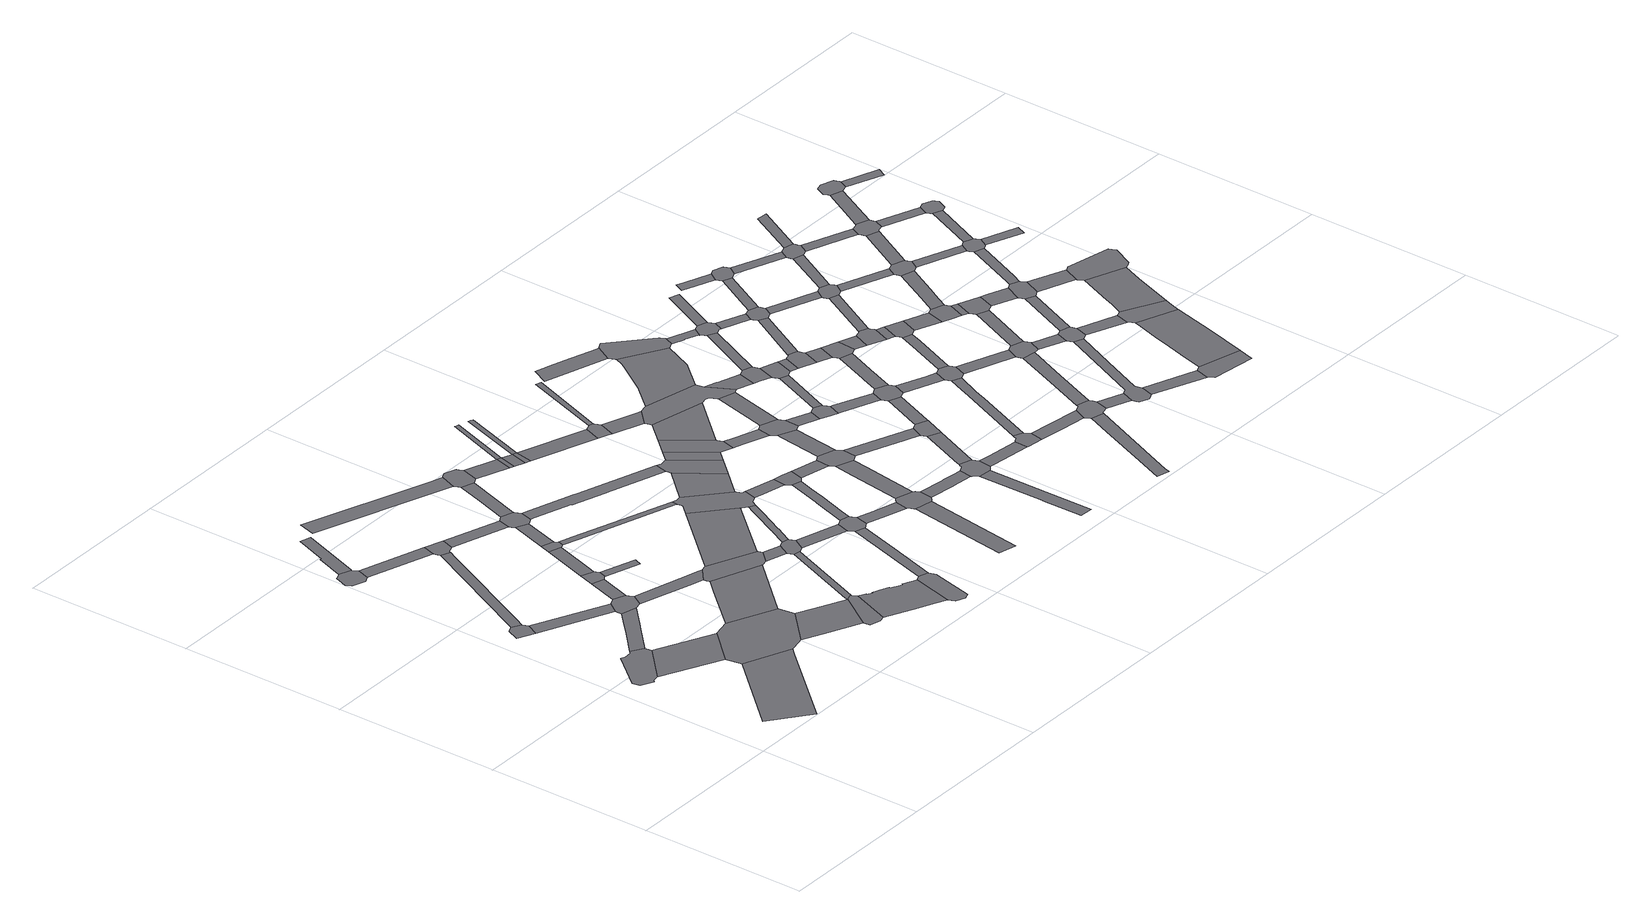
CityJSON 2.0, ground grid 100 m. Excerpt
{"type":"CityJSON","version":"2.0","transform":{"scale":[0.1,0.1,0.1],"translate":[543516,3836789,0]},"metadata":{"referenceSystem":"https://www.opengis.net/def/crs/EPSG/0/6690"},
"CityObjects":{
"road1":{"type":"Road","geometry":[{"type":"MultiSurface","lod":"1","boundaries":[[[0,1,2,3,4,5,6,7,8,9,10,11,12]]]}]},
"road2":{"type":"Road","attributes":{"function":"2","RoadStructureAttribute.sectionType":"1"},"geometry":[{"type":"MultiSurface","lod":"1","boundaries":[[[13,14,15,16,17]]]}]},
"road3":{"type":"Road","geometry":[{"type":"MultiSurface","lod":"1","boundaries":[[[18,19,20,21,22,23,24,25,26]]]}]},
"road4":{"type":"Road","attributes":{"RoadStructureAttribute.sectionType":"1"},"geometry":[{"type":"MultiSurface","lod":"1","boundaries":[[[11,10,27,28]]]}]},
"road5":{"type":"Road","geometry":[{"type":"MultiSurface","lod":"1","boundaries":[[[29,30,31,32,33,34,35,36,37,38,39,40]]]}]},
"road6":{"type":"Road","attributes":{"RoadStructureAttribute.sectionType":"1"},"geometry":[{"type":"MultiSurface","lod":"1","boundaries":[[[41,42,43,0,12,44,45,46]]]}]},
"road7":{"type":"Road","attributes":{"RoadStructureAttribute.sectionType":"1"},"geometry":[{"type":"MultiSurface","lod":"1","boundaries":[[[24,23,47,48]]]}]},
"road8":{"type":"Road","attributes":{"RoadStructureAttribute.sectionType":"1"},"geometry":[{"type":"MultiSurface","lod":"1","boundaries":[[[49,50,18,26,51,52,53,54]]]}]},
"road9":{"type":"Road","attributes":{"RoadStructureAttribute.sectionType":"1"},"geometry":[{"type":"MultiSurface","lod":"1","boundaries":[[[55,56,57,29,40,58,59]]]}]},
"road10":{"type":"Road","geometry":[{"type":"MultiSurface","lod":"1","boundaries":[[[60,28,27,61,13,17,62,63,64,65,66]]]}]},
"road11":{"type":"Road","attributes":{"RoadStructureAttribute.sectionType":"1"},"geometry":[{"type":"MultiSurface","lod":"1","boundaries":[[[39,38,67,68]]]}]},
"road12":{"type":"Road","geometry":[{"type":"MultiSurface","lod":"1","boundaries":[[[69,70,48,47,71,41,46,72,73,74,75,76,77]]]}]},
"road13":{"type":"Road","attributes":{"RoadStructureAttribute.sectionType":"1"},"geometry":[{"type":"MultiSurface","lod":"1","boundaries":[[[78,69,77,79]]]}]},
"road14":{"type":"Road","geometry":[{"type":"MultiSurface","lod":"1","boundaries":[[[68,67,80,81,49,54,82,83,84,85,86]]]}]},
"road15":{"type":"Road","geometry":[{"type":"MultiSurface","lod":"1","boundaries":[[[87,78,79,88,89,90,91,92,93,94,95,96]]]}]},
"road16":{"type":"Road","attributes":{"RoadStructureAttribute.sectionType":"1"},"geometry":[{"type":"MultiSurface","lod":"1","boundaries":[[[97,64,63,98,99,100]]]}]},
"road17":{"type":"Road","attributes":{"RoadStructureAttribute.sectionType":"1"},"geometry":[{"type":"MultiSurface","lod":"1","boundaries":[[[101,102,74,73,103,104,105]]]}]},
"road18":{"type":"Road","attributes":{"RoadStructureAttribute.sectionType":"1"},"geometry":[{"type":"MultiSurface","lod":"1","boundaries":[[[106,87,96,107,108]]]}]},
"road19":{"type":"Road","attributes":{"function":"2","RoadStructureAttribute.sectionType":"1"},"geometry":[{"type":"MultiSurface","lod":"1","boundaries":[[[109,110,111,60,66,112,113,114]]]}]},
"road20":{"type":"Road","attributes":{"RoadStructureAttribute.sectionType":"1"},"geometry":[{"type":"MultiSurface","lod":"1","boundaries":[[[115,116,117,118,119,120,93,92]]]}]},
"road21":{"type":"Road","geometry":[{"type":"MultiSurface","lod":"1","boundaries":[[[121,122,100,99,123,124,125,126,127]]]}]},
"road22":{"type":"Road","attributes":{"RoadStructureAttribute.sectionType":"1"},"geometry":[{"type":"MultiSurface","lod":"1","boundaries":[[[86,85,128,129,130,131,132]]]}]},
"road23":{"type":"Road","geometry":[{"type":"MultiSurface","lod":"1","boundaries":[[[133,106,108,134,135,136,137,138,139]]]}]},
"road24":{"type":"Road","attributes":{"RoadStructureAttribute.sectionType":"1"},"geometry":[{"type":"MultiSurface","lod":"1","boundaries":[[[140,141,142,143,144,145]]]}]},
"road25":{"type":"Road","attributes":{"RoadStructureAttribute.sectionType":"1"},"geometry":[{"type":"MultiSurface","lod":"1","boundaries":[[[146,147,133,139,148]]]}]},
"road26":{"type":"Road","geometry":[{"type":"MultiSurface","lod":"1","boundaries":[[[149,150,105,104,151,152,109,114,153,154,155]]]}]},
"road27":{"type":"Road","attributes":{"RoadStructureAttribute.sectionType":"1"},"geometry":[{"type":"MultiSurface","lod":"1","boundaries":[[[156,157,158,159,160,161,162,163,164,165,166,127,126,167,168,169,170]]]}]},
"road28":{"type":"Road","geometry":[{"type":"MultiSurface","lod":"1","boundaries":[[[171,172,173,132,131,174,146,148,175,176,177,178,179]]]}]},
"road29":{"type":"Road","attributes":{"RoadStructureAttribute.sectionType":"1"},"geometry":[{"type":"MultiSurface","lod":"1","boundaries":[[[180,181,100,122,182,183]]]}]},
"road30":{"type":"Road","attributes":{"RoadStructureAttribute.sectionType":"1"},"geometry":[{"type":"MultiSurface","lod":"1","boundaries":[[[184,185,186,171,179,187,188]]]}]},
"road31":{"type":"Road","geometry":[{"type":"MultiSurface","lod":"1","boundaries":[[[189,170,169,190,191,192,193,194,195,196]]]}]},
"road32":{"type":"Road","attributes":{"RoadStructureAttribute.sectionType":"1"},"geometry":[{"type":"MultiSurface","lod":"1","boundaries":[[[154,153,197,198]]]}]},
"road33":{"type":"Road","attributes":{"RoadStructureAttribute.sectionType":"1"},"geometry":[{"type":"MultiSurface","lod":"1","boundaries":[[[199,136,135,200,201,202,203]]]}]},
"road34":{"type":"Road","attributes":{"function":"2","RoadStructureAttribute.sectionType":"1"},"geometry":[{"type":"MultiSurface","lod":"1","boundaries":[[[204,149,155,205,206,207]]]}]},
"road35":{"type":"Road","geometry":[{"type":"MultiSurface","lod":"1","boundaries":[[[208,198,197,180,183,209,210,211]]]}]},
"road36":{"type":"Road","geometry":[{"type":"MultiSurface","lod":"1","boundaries":[[[212,213,145,144,214,184,188,215,216,217,218,219]]]}]},
"road37":{"type":"Road","attributes":{"RoadStructureAttribute.sectionType":"1"},"geometry":[{"type":"MultiSurface","lod":"1","boundaries":[[[220,189,196,221,222,223]]]}]},
"road38":{"type":"Road","attributes":{"RoadStructureAttribute.sectionType":"1"},"geometry":[{"type":"MultiSurface","lod":"1","boundaries":[[[224,225,226,178,177,227,228,229,230,231,232,233,234,235,236,237]]]}]},
"road39":{"type":"Road","attributes":{"RoadStructureAttribute.sectionType":"1"},"geometry":[{"type":"MultiSurface","lod":"1","boundaries":[[[210,209,238,239,240]]]}]},
"road40":{"type":"Road","attributes":{"RoadStructureAttribute.sectionType":"1"},"geometry":[{"type":"MultiSurface","lod":"1","boundaries":[[[241,242,217,216,243,244]]]}]},
"road41":{"type":"Road","attributes":{"RoadStructureAttribute.sectionType":"1"},"geometry":[{"type":"MultiSurface","lod":"1","boundaries":[[[245,246,247,248,249,250,251,208,211,252,253,254,255,256]]]}]},
"road42":{"type":"Road","geometry":[{"type":"MultiSurface","lod":"1","boundaries":[[[244,243,257,258]]]}]},
"road43":{"type":"Road","geometry":[{"type":"MultiSurface","lod":"1","boundaries":[[[259,260,203,202,261,262,204,207,263,245,256,264,265,266,267,268,269,270]]]}]},
"road44":{"type":"Road","attributes":{"RoadStructureAttribute.sectionType":"1"},"geometry":[{"type":"MultiSurface","lod":"1","boundaries":[[[271,272,258,257,273,274]]]}]},
"road45":{"type":"Road","geometry":[{"type":"MultiSurface","lod":"1","boundaries":[[[275,276,277,240,239,278,220,223,279,280,281,282,283]]]}]},
"road46":{"type":"Road","geometry":[{"type":"MultiSurface","lod":"1","boundaries":[[[274,273,284,285]]]}]},
"road47":{"type":"Road","attributes":{"RoadStructureAttribute.sectionType":"1"},"geometry":[{"type":"MultiSurface","lod":"1","boundaries":[[[286,287,288,244,258]]]}]},
"road48":{"type":"Road","attributes":{"function":"2","RoadStructureAttribute.sectionType":"1"},"geometry":[{"type":"MultiSurface","lod":"1","boundaries":[[[289,270,269,290]]]}]},
"road49":{"type":"Road","attributes":{"RoadStructureAttribute.sectionType":"1"},"geometry":[{"type":"MultiSurface","lod":"1","boundaries":[[[291,281,280,292,293,294]]]}]},
"road50":{"type":"Road","attributes":{"RoadStructureAttribute.sectionType":"1"},"geometry":[{"type":"MultiSurface","lod":"1","boundaries":[[[295,296,297,274,285]]]}]},
"road51":{"type":"Road","attributes":{"RoadStructureAttribute.sectionType":"1"},"geometry":[{"type":"MultiSurface","lod":"1","boundaries":[[[298,299,300,275,283,301,302,303,304]]]}]},
"road52":{"type":"Road","attributes":{"RoadStructureAttribute.sectionType":"1"},"geometry":[{"type":"MultiSurface","lod":"1","boundaries":[[[266,265,305,306,307,308,309]]]}]},
"road53":{"type":"Road","attributes":{"RoadStructureAttribute.sectionType":"1"},"geometry":[{"type":"MultiSurface","lod":"1","boundaries":[[[310,311,312,313,314]]]}]},
"road54":{"type":"Road","attributes":{"RoadStructureAttribute.sectionType":"1"},"geometry":[{"type":"MultiSurface","lod":"1","boundaries":[[[285,284,315,316,317]]]}]},
"road55":{"type":"Road","geometry":[{"type":"MultiSurface","lod":"1","boundaries":[[[318,319,320,237,236,321,322,289,290,323,324]]]}]},
"road56":{"type":"Road","geometry":[{"type":"MultiSurface","lod":"1","boundaries":[[[325,309,308,326,327,298,304,328,329,330]]]}]},
"road57":{"type":"Road","geometry":[{"type":"MultiSurface","lod":"1","boundaries":[[[331,332,294,293,333,334,310,314,335,336,337,338,339,340,341]]]}]},
"road58":{"type":"Road","attributes":{"RoadStructureAttribute.sectionType":"1"},"geometry":[{"type":"MultiSurface","lod":"1","boundaries":[[[342,324,323,343]]]}]},
"road59":{"type":"Road","geometry":[{"type":"MultiSurface","lod":"1","boundaries":[[[344,345,346,317,316,347,348,349,350,351,352,353]]]}]},
"road60":{"type":"Road","geometry":[{"type":"MultiSurface","lod":"1","boundaries":[[[354,342,343,355,356,357,358,359]]]}]},
"road61":{"type":"Road","attributes":{"RoadStructureAttribute.sectionType":"1"},"geometry":[{"type":"MultiSurface","lod":"1","boundaries":[[[330,329,360,361]]]}]},
"road62":{"type":"Road","attributes":{"RoadStructureAttribute.sectionType":"1"},"geometry":[{"type":"MultiSurface","lod":"1","boundaries":[[[362,363,331,341,364,365]]]}]},
"road63":{"type":"Road","attributes":{"RoadStructureAttribute.sectionType":"1"},"geometry":[{"type":"MultiSurface","lod":"1","boundaries":[[[366,350,349,367,368]]]}]},
"road64":{"type":"Road","attributes":{"RoadStructureAttribute.sectionType":"1"},"geometry":[{"type":"MultiSurface","lod":"1","boundaries":[[[369,370,371,338,337,372,373,374,375]]]}]},
"road65":{"type":"Road","geometry":[{"type":"MultiSurface","lod":"1","boundaries":[[[376,377,378,361,360,362,365,379,380,381,382,383,384,385]]]}]},
"road66":{"type":"Road","attributes":{"RoadStructureAttribute.sectionType":"1"},"geometry":[{"type":"MultiSurface","lod":"1","boundaries":[[[386,344,353,387]]]}]},
"road67":{"type":"Road","attributes":{"RoadStructureAttribute.sectionType":"1"},"geometry":[{"type":"MultiSurface","lod":"1","boundaries":[[[388,357,356,389,390,391]]]}]},
"road68":{"type":"Road","attributes":{"function":"2","RoadStructureAttribute.sectionType":"1"},"geometry":[{"type":"MultiSurface","lod":"1","boundaries":[[[392,354,359,393]]]}]},
"road69":{"type":"Road","attributes":{"RoadStructureAttribute.sectionType":"1"},"geometry":[{"type":"MultiSurface","lod":"1","boundaries":[[[394,395,396,397,398,399,400,401]]]}]},
"road70":{"type":"Road","attributes":{"RoadStructureAttribute.sectionType":"1"},"geometry":[{"type":"MultiSurface","lod":"1","boundaries":[[[402,403,376,385,404]]]}]},
"road71":{"type":"Road","geometry":[{"type":"MultiSurface","lod":"1","boundaries":[[[405,406,407,375,374,408,409,394,401,410,411,412,413]]]}]},
"road72":{"type":"Road","geometry":[{"type":"MultiSurface","lod":"1","boundaries":[[[414,415,416,391,390,417,418,402,404,419,420,421,422,423,424,425]]]}]},
"road73":{"type":"Road","geometry":[{"type":"MultiSurface","lod":"1","boundaries":[[[426,427,368,367,428,429,392,393,430,431,432,433,434,435,436,437,438,439,440,441]]]}]},
"road74":{"type":"Road","attributes":{"RoadStructureAttribute.sectionType":"1"},"geometry":[{"type":"MultiSurface","lod":"1","boundaries":[[[382,381,442,443,444]]]}]},
"road75":{"type":"Road","attributes":{"RoadStructureAttribute.sectionType":"1"},"geometry":[{"type":"MultiSurface","lod":"1","boundaries":[[[433,445,414,425,434]]]}]},
"road76":{"type":"Road","attributes":{"RoadStructureAttribute.sectionType":"1"},"geometry":[{"type":"MultiSurface","lod":"1","boundaries":[[[446,447,405,413,448,449]]]}]},
"road77":{"type":"Road","attributes":{"RoadStructureAttribute.sectionType":"1"},"geometry":[{"type":"MultiSurface","lod":"1","boundaries":[[[422,421,450,451]]]}]},
"road78":{"type":"Road","attributes":{"RoadStructureAttribute.sectionType":"1"},"geometry":[{"type":"MultiSurface","lod":"1","boundaries":[[[452,412,411,453,454,455]]]}]},
"road79":{"type":"Road","attributes":{"RoadStructureAttribute.sectionType":"1"},"geometry":[{"type":"MultiSurface","lod":"1","boundaries":[[[456,457,458,459,460,461,462]]]}]},
"road80":{"type":"Road","geometry":[{"type":"MultiSurface","lod":"1","boundaries":[[[463,451,450,464,465,466,467,468,469]]]}]},
"road81":{"type":"Road","geometry":[{"type":"MultiSurface","lod":"1","boundaries":[[[470,471,444,443,446,449,472,473,474]]]}]},
"road82":{"type":"Road","attributes":{"function":"2","RoadStructureAttribute.sectionType":"1"},"geometry":[{"type":"MultiSurface","lod":"1","boundaries":[[[475,476,477,478,479,426,441,480,481,482,483,484]]]}]},
"road83":{"type":"Road","geometry":[{"type":"MultiSurface","lod":"1","boundaries":[[[485,486,438,437,487,488]]]}]},
"road84":{"type":"Road","geometry":[{"type":"MultiSurface","lod":"1","boundaries":[[[489,490,491,492,455,454,493,494,495,496,497,498]]]}]},
"road85":{"type":"Road","attributes":{"RoadStructureAttribute.sectionType":"1"},"geometry":[{"type":"MultiSurface","lod":"1","boundaries":[[[499,466,465,500,501,502]]]}]},
"road86":{"type":"Road","attributes":{"RoadStructureAttribute.sectionType":"1"},"geometry":[{"type":"MultiSurface","lod":"1","boundaries":[[[503,463,469,504]]]}]},
"road87":{"type":"Road","attributes":{"RoadStructureAttribute.sectionType":"1"},"geometry":[{"type":"MultiSurface","lod":"1","boundaries":[[[505,506,470,474,507,508]]]}]},
"road88":{"type":"Road","geometry":[{"type":"MultiSurface","lod":"1","boundaries":[[[509,510,511,488,487,512,513,514,515,516,517]]]}]},
"road89":{"type":"Road","attributes":{"RoadStructureAttribute.sectionType":"1"},"geometry":[{"type":"MultiSurface","lod":"1","boundaries":[[[518,519,520,521,522,523,524,525]]]}]},
"road90":{"type":"Road","geometry":[{"type":"MultiSurface","lod":"1","boundaries":[[[526,527,528,529,462,461,530,531,475,484,532,533,534,535,536,537]]]}]},
"road91":{"type":"Road","geometry":[{"type":"MultiSurface","lod":"1","boundaries":[[[538,539,540,502,501,541,505,508,542,543,544,545,546]]]}]},
"road92":{"type":"Road","geometry":[{"type":"MultiSurface","lod":"1","boundaries":[[[514,513,547,503,504,548,549,550,551]]]}]},
"road93":{"type":"Road","attributes":{"RoadStructureAttribute.sectionType":"1"},"geometry":[{"type":"MultiSurface","lod":"1","boundaries":[[[552,496,495,553,554,555]]]}]},
"road94":{"type":"Road","attributes":{"RoadStructureAttribute.sectionType":"1"},"geometry":[{"type":"MultiSurface","lod":"1","boundaries":[[[556,557,558,489,498,559,560,561]]]}]},
"road95":{"type":"Road","attributes":{"RoadStructureAttribute.sectionType":"1"},"geometry":[{"type":"MultiSurface","lod":"1","boundaries":[[[551,550,562,563]]]}]},
"road96":{"type":"Road","attributes":{"RoadStructureAttribute.sectionType":"1"},"geometry":[{"type":"MultiSurface","lod":"1","boundaries":[[[564,509,517,565]]]}]},
"road97":{"type":"Road","geometry":[{"type":"MultiSurface","lod":"1","boundaries":[[[566,567,568,563,562,569,570,571,572,573]]]}]},
"road98":{"type":"Road","attributes":{"RoadStructureAttribute.sectionType":"1"},"geometry":[{"type":"MultiSurface","lod":"1","boundaries":[[[574,545,544,575,576,577]]]}]},
"road99":{"type":"Road","attributes":{"RoadStructureAttribute.sectionType":"1"},"geometry":[{"type":"MultiSurface","lod":"1","boundaries":[[[534,533,578,579,580,581]]]}]},
"road100":{"type":"Road","attributes":{"RoadStructureAttribute.sectionType":"1"},"geometry":[{"type":"MultiSurface","lod":"1","boundaries":[[[582,583,584,538,546,585,586,587,588]]]}]},
"road101":{"type":"Road","geometry":[{"type":"MultiSurface","lod":"1","boundaries":[[[589,590,591,555,554,592,593,518,525,594,595,596,597,598,599]]]}]},
"road102":{"type":"Road","attributes":{"RoadStructureAttribute.sectionType":"1"},"geometry":[{"type":"MultiSurface","lod":"1","boundaries":[[[570,569,600,601]]]}]},
"road103":{"type":"Road","geometry":[{"type":"MultiSurface","lod":"1","boundaries":[[[602,603,604,581,580,605,606,607,608,564,565,609,610,611,612,613,614]]]}]},
"road104":{"type":"Road","geometry":[{"type":"MultiSurface","lod":"1","boundaries":[[[615,616,617,577,576,618,556,561,619,620,621,622,623]]]}]},
"road105":{"type":"Road","geometry":[{"type":"MultiSurface","lod":"1","boundaries":[[[601,600,624,625,582,588,626,627,628,629]]]}]},
"road106":{"type":"Road","attributes":{"RoadStructureAttribute.sectionType":"1"},"geometry":[{"type":"MultiSurface","lod":"1","boundaries":[[[630,566,573,631]]]}]},
"road107":{"type":"Road","geometry":[{"type":"MultiSurface","lod":"1","boundaries":[[[597,596,632,633]]]}]},
"road108":{"type":"Road","attributes":{"RoadStructureAttribute.sectionType":"1"},"geometry":[{"type":"MultiSurface","lod":"1","boundaries":[[[613,612,634,635]]]}]},
"road109":{"type":"Road","attributes":{"RoadStructureAttribute.sectionType":"1"},"geometry":[{"type":"MultiSurface","lod":"1","boundaries":[[[636,602,614,637]]]}]},
"road110":{"type":"Road","attributes":{"RoadStructureAttribute.sectionType":"1"},"geometry":[{"type":"MultiSurface","lod":"1","boundaries":[[[629,628,638,639,640]]]}]},
"road111":{"type":"Road","attributes":{"RoadStructureAttribute.sectionType":"1"},"geometry":[{"type":"MultiSurface","lod":"1","boundaries":[[[641,642,589,599,643,644]]]}]},
"road112":{"type":"Road","attributes":{"RoadStructureAttribute.sectionType":"1"},"geometry":[{"type":"MultiSurface","lod":"1","boundaries":[[[645,646,615,623,647,648]]]}]},
"road113":{"type":"Road","attributes":{"RoadStructureAttribute.sectionType":"1"},"geometry":[{"type":"MultiSurface","lod":"1","boundaries":[[[649,621,620,650,651,652,653]]]}]},
"road114":{"type":"Road","geometry":[{"type":"MultiSurface","lod":"1","boundaries":[[[654,655,656,640,639,657,658,659,660,661]]]}]},
"road115":{"type":"Road","geometry":[{"type":"MultiSurface","lod":"1","boundaries":[[[662,635,634,663,664,630,631,665,666,667,668,669,670]]]}]},
"road116":{"type":"Road","attributes":{"RoadStructureAttribute.sectionType":"1"},"geometry":[{"type":"MultiSurface","lod":"1","boundaries":[[[658,657,671,672]]]}]},
"road117":{"type":"Road","attributes":{"RoadStructureAttribute.sectionType":"1"},"geometry":[{"type":"MultiSurface","lod":"1","boundaries":[[[673,674,675,633,632,676,677,678,679,680,681,682,683,684,685,686]]]}]},
"road118":{"type":"Road","geometry":[{"type":"MultiSurface","lod":"1","boundaries":[[[672,671,687,688,645,648,689,690,691,692]]]}]},
"road119":{"type":"Road","attributes":{"RoadStructureAttribute.sectionType":"1"},"geometry":[{"type":"MultiSurface","lod":"1","boundaries":[[[681,680,693,694]]]}]},
"road120":{"type":"Road","geometry":[{"type":"MultiSurface","lod":"1","boundaries":[[[695,696,697,653,652,641,644,698,699,700,701,702,703]]]}]},
"road121":{"type":"Road","attributes":{"RoadStructureAttribute.sectionType":"1"},"geometry":[{"type":"MultiSurface","lod":"1","boundaries":[[[704,705,662,670,706]]]}]},
"road122":{"type":"Road","attributes":{"RoadStructureAttribute.sectionType":"1"},"geometry":[{"type":"MultiSurface","lod":"1","boundaries":[[[669,668,707,708]]]}]},
"road123":{"type":"Road","attributes":{"RoadStructureAttribute.sectionType":"1"},"geometry":[{"type":"MultiSurface","lod":"1","boundaries":[[[709,654,661,710]]]}]},
"road124":{"type":"Road","attributes":{"RoadStructureAttribute.sectionType":"1"},"geometry":[{"type":"MultiSurface","lod":"1","boundaries":[[[711,712,713,714,715,716]]]}]},
"road125":{"type":"Road","attributes":{"RoadStructureAttribute.sectionType":"1"},"geometry":[{"type":"MultiSurface","lod":"1","boundaries":[[[692,691,717,718]]]}]},
"road126":{"type":"Road","attributes":{"RoadStructureAttribute.sectionType":"1"},"geometry":[{"type":"MultiSurface","lod":"1","boundaries":[[[719,700,699,720,721]]]}]},
"road127":{"type":"Road","geometry":[{"type":"MultiSurface","lod":"1","boundaries":[[[722,716,715,704,706,723,724,725]]]}]},
"road128":{"type":"Road","attributes":{"RoadStructureAttribute.sectionType":"1"},"geometry":[{"type":"MultiSurface","lod":"1","boundaries":[[[726,695,703,727]]]}]},
"road129":{"type":"Road","geometry":[{"type":"MultiSurface","lod":"1","boundaries":[[[728,708,707,729,730,709,710,731,732,733,734,735,736,737]]]}]},
"road130":{"type":"Road","geometry":[{"type":"MultiSurface","lod":"1","boundaries":[[[738,739,740,718,717,741,742,743,744,745]]]}]},
"road131":{"type":"Road","geometry":[{"type":"MultiSurface","lod":"1","boundaries":[[[746,747,748,749,750,751,721,720,673,686,752,753,754]]]}]},
"road132":{"type":"Road","geometry":[{"type":"MultiSurface","lod":"1","boundaries":[[[755,756,694,693,757,758,759,760]]]}]},
"road133":{"type":"Road","attributes":{"RoadStructureAttribute.sectionType":"1"},"geometry":[{"type":"MultiSurface","lod":"1","boundaries":[[[743,742,761,762]]]}]},
"road134":{"type":"Road","geometry":[{"type":"MultiSurface","lod":"1","boundaries":[[[762,761,763,764,726,727,765,766,767,768]]]}]},
"road135":{"type":"Road","attributes":{"RoadStructureAttribute.sectionType":"1"},"geometry":[{"type":"MultiSurface","lod":"1","boundaries":[[[724,723,769,770]]]}]},
"road136":{"type":"Road","attributes":{"RoadStructureAttribute.sectionType":"1"},"geometry":[{"type":"MultiSurface","lod":"1","boundaries":[[[771,728,737,772]]]}]},
"road137":{"type":"Road","attributes":{"RoadStructureAttribute.sectionType":"1"},"geometry":[{"type":"MultiSurface","lod":"1","boundaries":[[[773,734,733,774,775]]]}]},
"road138":{"type":"Road","attributes":{"RoadStructureAttribute.sectionType":"1"},"geometry":[{"type":"MultiSurface","lod":"1","boundaries":[[[753,752,776,777]]]}]},
"road139":{"type":"Road","attributes":{"RoadStructureAttribute.sectionType":"1"},"geometry":[{"type":"MultiSurface","lod":"1","boundaries":[[[778,779,738,745,780,781,782,783,784]]]}]},
"road140":{"type":"Road","attributes":{"RoadStructureAttribute.sectionType":"1"},"geometry":[{"type":"MultiSurface","lod":"1","boundaries":[[[785,786,746,754,787,788]]]}]},
"road141":{"type":"Road","attributes":{"function":"3","RoadStructureAttribute.sectionType":"1"},"geometry":[{"type":"MultiSurface","lod":"1","boundaries":[[[789,790,791,792,793,755,760,794,795]]]}]},
"road142":{"type":"Road","attributes":{"RoadStructureAttribute.sectionType":"1"},"geometry":[{"type":"MultiSurface","lod":"1","boundaries":[[[796,768,767,797,798]]]}]},
"road143":{"type":"Road","geometry":[{"type":"MultiSurface","lod":"1","boundaries":[[[799,770,769,771,772,800,801,802,803,804,805,806]]]}]},
"road144":{"type":"Road","geometry":[{"type":"MultiSurface","lod":"1","boundaries":[[[807,775,774,808,778,784,809,810,811,812]]]}]},
"road145":{"type":"Road","geometry":[{"type":"MultiSurface","lod":"1","boundaries":[[[813,814,798,797,815,785,788,816,817,818,819,820,821]]]}]},
"road146":{"type":"Road","geometry":[{"type":"MultiSurface","lod":"1","boundaries":[[[822,823,777,776,824,825,789,795,826,827,828,829]]]}]},
"road147":{"type":"Road","attributes":{"RoadStructureAttribute.sectionType":"1"},"geometry":[{"type":"MultiSurface","lod":"1","boundaries":[[[830,799,806,831,832]]]}]},
"road148":{"type":"Road","attributes":{"RoadStructureAttribute.sectionType":"1"},"geometry":[{"type":"MultiSurface","lod":"1","boundaries":[[[803,802,833,834,835]]]}]},
"road149":{"type":"Road","attributes":{"RoadStructureAttribute.sectionType":"1"},"geometry":[{"type":"MultiSurface","lod":"1","boundaries":[[[818,817,836,837]]]}]},
"road150":{"type":"Road","attributes":{"RoadStructureAttribute.sectionType":"1"},"geometry":[{"type":"MultiSurface","lod":"1","boundaries":[[[838,839,807,812,840]]]}]},
"road151":{"type":"Road","attributes":{"RoadStructureAttribute.sectionType":"1"},"geometry":[{"type":"MultiSurface","lod":"1","boundaries":[[[810,809,841,842,843]]]}]},
"road152":{"type":"Road","attributes":{"RoadStructureAttribute.sectionType":"1"},"geometry":[{"type":"MultiSurface","lod":"1","boundaries":[[[844,845,813,821,846,847]]]}]},
"road153":{"type":"Road","attributes":{"function":"3","RoadStructureAttribute.sectionType":"1"},"geometry":[{"type":"MultiSurface","lod":"1","boundaries":[[[848,849,850,851,822,829,852,853,854]]]}]},
"road154":{"type":"Road","geometry":[{"type":"MultiSurface","lod":"1","boundaries":[[[855,856,857,858,835,834,859,838,840,860,861,862,863,864,865,866]]]}]},
"road155":{"type":"Road","geometry":[{"type":"MultiSurface","lod":"1","boundaries":[[[867,868,869,843,842,870,871,844,847,872,873,874,875,876,877,878]]]}]},
"road156":{"type":"Road","geometry":[{"type":"MultiSurface","lod":"1","boundaries":[[[879,880,837,836,881,882,848,854,883,884,885,886,887]]]}]},
"road157":{"type":"Road","attributes":{"RoadStructureAttribute.sectionType":"1"},"geometry":[{"type":"MultiSurface","lod":"1","boundaries":[[[888,855,866,889,890]]]}]},
"road158":{"type":"Road","attributes":{"RoadStructureAttribute.sectionType":"1"},"geometry":[{"type":"MultiSurface","lod":"1","boundaries":[[[864,863,891,892]]]}]},
"road159":{"type":"Road","attributes":{"RoadStructureAttribute.sectionType":"1"},"geometry":[{"type":"MultiSurface","lod":"1","boundaries":[[[875,874,893,894]]]}]},
"road160":{"type":"Road","attributes":{"RoadStructureAttribute.sectionType":"1"},"geometry":[{"type":"MultiSurface","lod":"1","boundaries":[[[895,867,878,896]]]}]},
"road161":{"type":"Road","geometry":[{"type":"MultiSurface","lod":"1","boundaries":[[[897,898,899,900,901,902,903,904,888,890,905,906,907,908,909,910]]]}]},
"road162":{"type":"Road","geometry":[{"type":"MultiSurface","lod":"1","boundaries":[[[911,912,913,892,891,914,915,895,896,916,917,918,919,920,921,922]]]}]},
"road163":{"type":"Road","attributes":{"RoadStructureAttribute.sectionType":"1"},"geometry":[{"type":"MultiSurface","lod":"1","boundaries":[[[907,906,923,924,925]]]}]}
},
"vertices":[
[378,1155,0],[366,1143,0],[364,1141,0],[320,1138,0],[292,1151,0],[131,951,0],[141,907,0],[211,868,0],[221,880,0],[222,881,0],[261,889,0],[455,1073,0],[447,1112,0],
[634,618,0],[241,185,0],[470,7,0],[878,464,0],[911,501,0],
[198,1792,0],[195,1791,0],[192,1790,0],[159,1775,0],[125,1701,0],[228,1654,0],[262,1727,0],[249,1762,0],[250,1764,0],
[615,715,0],[795,906,0],
[74,2824,0],[73,2822,0],[61,2817,0],[38,2806,0],[36,2807,0],[9,2732,0],[28,2698,0],[103,2670,0],[105,2671,0],[140,2688,0],[165,2763,0],[148,2798,0],
[652,1419,0],[581,1350,0],[511,1282,0],[587,1245,0],[627,1283,0],[743,1394,0],
[650,1458,0],[698,1524,0],
[547,2520,0],[206,1810,0],[273,1811,0],[555,2399,0],[580,2452,0],[601,2494,0],
[215,3182,0],[145,2987,0],[136,2990,0],[148,2799,0],[281,3162,0],
[904,931,0],[632,627,0],[986,516,0],[1007,521,0],[1199,708,0],[1184,799,0],[1183,805,0],
[534,2559,0],[558,2634,0],
[737,1541,0],[722,1534,0],[651,1435,0],[744,1395,0],[786,1402,0],[832,1473,0],[816,1498,0],[809,1507,0],[811,1512,0],
[796,1724,0],[871,1700,0],
[534,2558,0],[543,2534,0],[608,2509,0],[621,2513,0],[646,2521,0],[647,2522,0],[672,2596,0],
[825,1816,0],[872,1701,0],[876,1704,0],[879,1706,0],[889,1713,0],[898,1715,0],[911,1758,0],[905,1769,0],[902,1779,0],[899,1789,0],
[1302,657,0],[1125,466,0],[1339,367,0],[1477,575,0],
[1227,1361,0],[1116,1392,0],[1117,1306,0],[1178,1289,0],[1253,1353,0],
[914,2094,0],[908,1817,0],[990,2071,0],
[1187,1250,0],[1118,1172,0],[931,961,0],[1414,1059,0],[1483,1135,0],[1485,1135,0],
[1108,1647,0],[1113,1660,0],[1116,1668,0],[1125,1688,0],[1123,1689,0],[1113,1693,0],
[1522,586,0],[1521,588,0],[1346,336,0],[1348,327,0],[1409,310,0],[1447,319,0],[1536,553,0],
[752,2487,0],[787,2477,0],[986,2411,0],[988,2411,0],[1008,2486,0],
[934,2158,0],[1013,2080,0],[1015,2081,0],[1027,2116,0],[1014,2120,0],[1009,2132,0],[1008,2134,0],
[1100,3010,0],[351,3281,0],[321,3181,0],[1101,2899,0],[1136,2886,0],[1172,2984,0],
[1005,2378,0],[1004,2375,0],[1077,2348,0],
[1294,1363,0],[1285,1361,0],[1183,1268,0],[1187,1252,0],[1522,1142,0],[1584,1209,0],[1577,1237,0],
[1773,445,0],[1771,442,0],[1768,437,0],[1701,469,0],[1704,475,0],[1674,489,0],[1612,518,0],[1609,509,0],[1588,520,0],[1576,525,0],[1580,532,0],[1606,245,0],[1727,188,0],[1790,159,0],[1853,408,0],
[1044,2505,0],[1042,2504,0],[1010,2486,0],[994,2398,0],[1078,2348,0],[1106,2362,0],[1119,2368,0],[1137,2441,0],[1117,2478,0],
[1667,1067,0],[1484,594,0],[1706,1057,0],[1708,1061,0],
[1154,2849,0],[1154,2847,0],[1103,2688,0],[1117,2480,0],[1228,2820,0],
[1882,421,0],[1805,121,0],[1804,119,0],[1861,98,0],[1865,100,0],[1897,111,0],[1954,361,0],[1942,403,0],
[1650,1105,0],[1689,1177,0],
[1109,2089,0],[1109,2049,0],[1692,1857,0],[1698,1855,0],[1703,1892,0],
[1652,1765,0],[1575,1243,0],[1622,1293,0],[1868,1572,0],
[1727,1192,0],[1744,1077,0],[1784,1148,0],[1769,1185,0],
[1210,3003,0],[1182,2989,0],[1141,2876,0],[1256,2834,0],[1265,2839,0],[1295,2939,0],[1292,2949,0],[1283,2978,0],
[2043,956,0],[2029,693,0],[2084,876,0],[2102,937,0],
[1470,2331,0],[1453,2338,0],[1153,2436,0],[1130,2364,0],[1146,2358,0],[1148,2362,0],[1365,2289,0],[1364,2284,0],[1557,2220,0],[1564,2217,0],[1564,2218,0],[1565,2221,0],[1925,2102,0],[1941,2176,0],
[1753,1074,0],[2024,993,0],[2046,1069,0],
[1485,2872,0],[1481,2873,0],[1460,2767,0],[1486,2871,0],
[1901,1543,0],[1883,1507,0],[1863,1465,0],[1785,1304,0],[1784,1301,0],[1780,1295,0],[1730,1197,0],[1771,1190,0],[1821,1286,0],[1825,1295,0],[1899,1448,0],[1937,1525,0],
[1488,2757,0],[1513,2861,0],
[1755,1886,0],[1734,1882,0],[1704,1829,0],[1705,1825,0],[1873,1568,0],[1954,1559,0],[1993,1575,0],[2014,1651,0],[1995,1655,0],[1980,1687,0],[1977,1693,0],[1763,1887,0],
[1573,2839,0],[1570,2840,0],[1551,2734,0],[1576,2838,0],
[2083,1084,0],[2071,1079,0],[2048,1069,0],[2037,968,0],[2114,944,0],[2140,958,0],[2159,1036,0],[2149,1060,0],[2142,1075,0],
[1583,2722,0],[1602,2828,0],
[1641,3238,0],[1630,3241,0],[1619,3245,0],
[1928,2071,0],[2100,1829,0],
[2259,1006,0],[2267,921,0],[2387,885,0],[2402,964,0],
[1729,3209,0],[1714,3214,0],[1698,3219,0],
[2214,1497,0],[2151,1298,0],[2148,1288,0],[2161,1135,0],[2213,1299,0],[2244,1398,0],[2271,1482,0],
[1997,1574,0],[2052,1562,0],[2183,1533,0],[2192,1531,0],[2200,1610,0],
[2412,845,0],[2403,783,0],[2325,234,0],[2431,207,0],[2522,823,0],
[1601,2716,0],[1972,2581,0],[2008,2681,0],
[2010,2170,0],[1973,2165,0],[1960,2169,0],[1925,2099,0],[1927,2078,0],[2194,1933,0],[2014,2171,0],
[2256,1598,0],[2198,1521,0],[2211,1501,0],[2272,1485,0],[2300,1506,0],[2317,1584,0],
[2432,989,0],[2427,985,0],[2395,883,0],[2408,852,0],[2526,827,0],[2532,832,0],[2552,849,0],[2563,930,0],[2547,952,0],[2544,955,0],[2540,960,0],
[2066,2230,0],[2248,1994,0],
[2047,2697,0],[2047,2694,0],[2018,2685,0],[2032,2560,0],[2033,2559,0],[2056,2551,0],[2092,2650,0],[2084,2668,0],[2076,2687,0],[2074,2690,0],
[2147,2322,0],[2253,1992,0],[2323,1968,0],[2341,2047,0],[2331,2081,0],[2330,2086,0],
[2482,1465,0],[2487,1547,0],
[2500,1434,0],[2479,1302,0],[2591,1303,0],[2605,1395,0],
[2299,2575,0],[2239,2484,0],[2324,2566,0],
[2797,898,0],[2733,907,0],[2725,908,0],[2715,829,0],[2721,828,0],[2842,813,0],[2853,891,0],
[2520,1567,0],[2514,1563,0],[2507,1559,0],[2610,1398,0],[2615,1401,0],[2641,1415,0],[2649,1498,0],[2634,1520,0],[2630,1527,0],[2626,1534,0],
[2208,3166,0],[2239,3156,0],
[2406,2025,0],[2380,1948,0],[2540,1893,0],[2552,1975,0],
[2250,2438,0],[2582,2367,0],
[2870,777,0],[2878,370,0],[2878,369,0],[2882,124,0],[2961,119,0],[2958,369,0],[2958,371,0],[2952,769,0],
[2562,1858,0],[2558,1834,0],[2667,1815,0],
[2902,936,0],[2899,928,0],[2892,912,0],[2847,807,0],[2870,786,0],[2964,778,0],[2984,795,0],[2993,874,0],[2979,912,0],
[2587,1993,0],[2581,1990,0],[2575,1987,0],[2557,1865,0],[2558,1864,0],[2672,1818,0],[2678,1821,0],[2702,1833,0],[2705,1919,0],[2696,1942,0],[2694,1945,0],[2690,1957,0],
[2378,2579,0],[2371,2578,0],[2241,2476,0],[2249,2440,0],[2587,2368,0],[2621,2378,0],[2642,2370,0],[2665,2326,0],[2771,2297,0],[2774,2298,0],[2794,2308,0],[2800,2311,0],[2718,2457,0],[2717,2461,0],[2705,2503,0],[2704,2507,0],
[2924,1306,0],[3010,1272,0],[3045,1345,0],
[2665,2324,0],
[3026,1237,0],[2908,949,0],[2981,918,0],[3102,1205,0],
[2824,1786,0],[2853,1862,0],
[3066,865,0],[3011,791,0],[3257,761,0],[3256,840,0],
[2684,3131,0],[2489,3192,0],[2421,3214,0],[2310,3248,0],[2260,3149,0],[2641,3029,0],[2694,3128,0],
[2891,1879,0],[2893,1759,0],[2930,1745,0],[2959,1818,0],[2958,1821,0],[2951,1837,0],[2943,1859,0],
[3081,1359,0],[3072,1356,0],[3130,1273,0],[3145,1308,0],[3154,1330,0],
[2662,2985,0],[2640,2933,0],[2617,2899,0],[2502,2727,0],[2491,2711,0],[2828,2649,0],[2839,2662,0],[2886,2766,0],[2918,2837,0],[2919,2837,0],
[2796,2430,0],[2791,2432,0],[2902,2275,0],[2929,2383,0],
[3300,885,0],[3294,872,0],[3290,860,0],[3266,846,0],[3261,760,0],[3266,759,0],[3362,746,0],[3374,826,0],[3361,850,0],[3355,862,0],
[2973,1813,0],[2945,1739,0],[3171,1651,0],[3199,1723,0],
[3023,2199,0],[3075,2180,0],
[3186,1612,0],[3088,1375,0],[3160,1345,0],[3257,1585,0],
[2969,2400,0],[2968,2397,0],[2935,2385,0],[2941,2261,0],[3007,2237,0],[3040,2342,0],[3031,2366,0],[3028,2373,0],[3026,2379,0],
[3687,670,0],[3627,526,0],[3516,256,0],[3429,46,0],[3507,28,0],[3517,60,0],[3659,400,0],[3763,649,0],
[2739,3150,0],[2734,3147,0],[2730,3146,0],[2703,3132,0],[2644,3023,0],[2659,2989,0],[2956,2853,0],[2957,2852,0],[2981,2907,0],[2980,2910,0],[2967,2939,0],[2966,2943,0],
[3237,1741,0],[3237,1740,0],[3225,1735,0],[3185,1614,0],[3258,1587,0],[3267,1590,0],[3297,1602,0],[3326,1675,0],[3312,1712,0],
[3022,2202,0],[3075,2182,0],[3106,2196,0],[3111,2198,0],[3148,2305,0],
[3510,809,0],[3511,724,0],[3664,704,0],[3701,780,0],
[3544,1473,0],[3504,1379,0],[3476,1312,0],[3506,1234,0],[3537,1312,0],[3599,1451,0],
[3158,2181,0],[3196,2288,0],
[3135,2756,0],[3188,2732,0],
[3236,2308,0],[3232,2300,0],[3200,2289,0],[3265,2142,0],[3304,2247,0],[3302,2252,0],[3296,2276,0],[3293,2287,0],
[3502,1606,0],[3503,1521,0],[3529,1511,0],[3558,1584,0],
[3028,2824,0],[3031,2828,0],[3116,2795,0],[3145,2842,0],
[3372,2072,0],[3284,1856,0],[3278,1841,0],[3352,1812,0],[3358,1825,0],[3365,1842,0],[3451,2052,0],
[3743,809,0],[3738,797,0],[3734,795,0],[3679,682,0],[3686,671,0],[3766,659,0],[3777,661,0],[3809,669,0],[3833,748,0],[3827,770,0],[3821,790,0],
[3357,2109,0],[3396,2214,0],
[3183,2857,0],[3169,2852,0],[3160,2848,0],[3114,2790,0],[3122,2786,0],[3127,2775,0],[3130,2769,0],[3203,2738,0],[3210,2740,0],[3223,2745,0],[3234,2741,0],[3256,2798,0],[3240,2835,0],
[3597,1601,0],[3596,1599,0],[3559,1584,0],[3544,1475,0],[3599,1452,0],[3639,1468,0],[3667,1543,0],[3653,1577,0],[3652,1580,0],
[3359,2104,0],[3362,2098,0],[3476,2061,0],[3480,2063,0],[3489,2066,0],[3496,2179,0],
[3415,2639,0],[3467,2612,0],
[3957,614,0],[3984,689,0],
[3401,2676,0],[3429,2729,0],
[3315,3141,0],[3373,3121,0],
[3498,2064,0],[3560,2039,0],[3600,2140,0],
[3950,1316,0],[3843,1055,0],[3931,1060,0],[4031,1303,0],
[3734,1938,0],[3696,1845,0],[3761,1845,0],[3790,1918,0],
[3712,1526,0],[3664,1458,0],[3936,1355,0],[3936,1354,0],[3969,1426,0],
[3644,2157,0],[3641,2152,0],[3608,2143,0],[3671,1995,0],[3712,2098,0],[3710,2103,0],[3701,2127,0],[3698,2135,0],
[3468,2740,0],[3406,2662,0],[3410,2653,0],[3483,2620,0],[3492,2624,0],[3495,2625,0],[3506,2629,0],[3536,2684,0],[3523,2719,0],
[3720,1976,0],[3761,2079,0],
[4238,1208,0],[4018,704,0],[4009,699,0],[3962,589,0],[3966,574,0],[4021,551,0],[4038,557,0],[4063,567,0],[4088,645,0],[4081,669,0],[4078,682,0],[4077,686,0],[4189,946,0],[4293,1186,0],
[3723,1969,0],[3733,1941,0],[3791,1920,0],[3819,1932,0],[3826,1935,0],[3867,2037,0],
[4377,444,0],[4402,526,0],
[4010,1443,0],[4009,1443,0],[3970,1427,0],[4060,1308,0],[4069,1309,0],[4098,1377,0],[4098,1379,0],[4084,1416,0],[4084,1418,0],
[3618,3024,0],[3490,2786,0],[3674,3004,0],
[3798,2517,0],[3833,2570,0],
[3814,2479,0],[3872,2460,0],
[3487,3172,0],[3440,3191,0],[3415,3136,0],[3487,3108,0],[3602,3062,0],[3637,3114,0],
[3985,1873,0],[4011,1980,0],
[4246,1319,0],[4223,1246,0],[4249,1318,0],
[3674,3129,0],[3711,3020,0],[3745,3073,0],[3730,3107,0],
[4150,1773,0],[4222,1747,0],
[3869,2584,0],[3803,2506,0],[3809,2491,0],[3887,2466,0],[3895,2470,0],[3907,2475,0],[3943,2527,0],[3937,2540,0],[3931,2552,0],[3926,2563,0],
[4050,1994,0],[4022,1984,0],[4019,1983,0],[4048,1848,0],[4096,1830,0],[4136,1932,0],[4134,1939,0],[4125,1966,0],
[4284,1332,0],[4278,1329,0],[4257,1320,0],[4256,1319,0],[4254,1319,0],[4253,1319,0],[4331,1200,0],[4356,1277,0],[4347,1316,0],
[4435,539,0],[4410,529,0],[4383,442,0],[4400,410,0],[4668,374,0],[4693,469,0],
[4135,1814,0],[4175,1917,0],
[4137,1809,0],[4149,1775,0],[4224,1751,0],[4256,1762,0],[4263,1765,0],[4303,1867,0],
[4005,2906,0],[4037,2959,0],
[4018,2868,0],[4077,2850,0],
[4235,2415,0],[4210,2360,0],[4239,2413,0],
[4563,1108,0],[4585,1188,0],
[4222,2320,0],[4108,2104,0],[4178,2066,0],[4186,2081,0],[4297,2290,0],[4300,2297,0],[4301,2298,0],
[4428,1668,0],[4286,1336,0],[4348,1320,0],[4485,1645,0],
[4583,1068,0],[4562,995,0],[4531,886,0],[4501,786,0],[4476,691,0],[4759,712,0],[4827,975,0],
[4343,1851,0],[4412,1706,0],[4460,1805,0],
[4074,2972,0],[4091,2855,0],[4102,2859,0],[4116,2864,0],[4146,2918,0],[4142,2929,0],[4138,2944,0],[4134,2958,0],
[4279,2427,0],[4212,2354,0],[4337,2310,0],[4368,2364,0],[4366,2371,0],[4356,2401,0],
[4495,1822,0],[4467,1808,0],[4415,1700,0],[4516,1660,0],[4521,1663,0],[4567,1764,0],[4564,1770,0],[4551,1798,0],[4550,1800,0],
[4623,1201,0],[4597,1192,0],[4567,1106,0],[4572,1104,0],[4830,988,0],[4842,1034,0],[4850,1055,0],[4858,1077,0],
[4225,3258,0],[4267,3211,0],[4288,3252,0],
[4337,2779,0],[4416,2748,0],[4440,2804,0],
[4742,1577,0],[4788,1678,0],
[4428,2708,0],[4282,2432,0],[4503,2680,0],
[4342,2308,0],[4624,2201,0],[4655,2254,0],
[4642,2165,0],[4509,1853,0],[4574,1854,0],[4698,2144,0],
[4760,1536,0],[4676,1323,0],[4669,1308,0],[4652,1267,0],[4873,1118,0],[4948,1326,0],[4995,1444,0],
[4489,2821,0],[4486,2816,0],[4485,2815,0],[4443,2803,0],[4417,2745,0],[4506,2686,0],[4508,2689,0],[4547,2699,0],[4549,2698,0],[4573,2754,0],[4572,2758,0],[4563,2791,0],
[4688,2270,0],[4673,2263,0],[4667,2260,0],[4630,2188,0],[4636,2177,0],[4712,2151,0],[4719,2154,0],[4732,2161,0],[4760,2214,0],[4754,2227,0],[4749,2236,0],[4743,2248,0],
[4817,1688,0],[4794,1676,0],[4744,1571,0],[4747,1564,0],[5027,1456,0],[5044,1463,0],[5105,1590,0],[5093,1613,0],[5085,1630,0],
[4637,3100,0],[4710,3071,0],[4714,3078,0],
[4799,2603,0],[4824,2657,0],
[4951,2076,0],[4973,2132,0],
[4816,2569,0],[4871,2546,0],
[4691,3205,0],[4664,3197,0],[4649,3193,0],[4625,3138,0],[4625,3136,0],[4628,3128,0],[4633,3112,0],[4637,3101,0],[4741,3086,0],[4752,3089,0],[4779,3142,0],[4777,3147,0],[4776,3152,0],[4769,3180,0],
[4862,2671,0],[4847,2666,0],[4838,2662,0],[4806,2589,0],[4810,2581,0],[4885,2551,0],[4894,2555,0],[4908,2561,0],[4932,2615,0],[4925,2629,0],[4922,2637,0],[4916,2649,0],
[4754,3088,0],[4971,3003,0],[4998,3057,0]
]}
